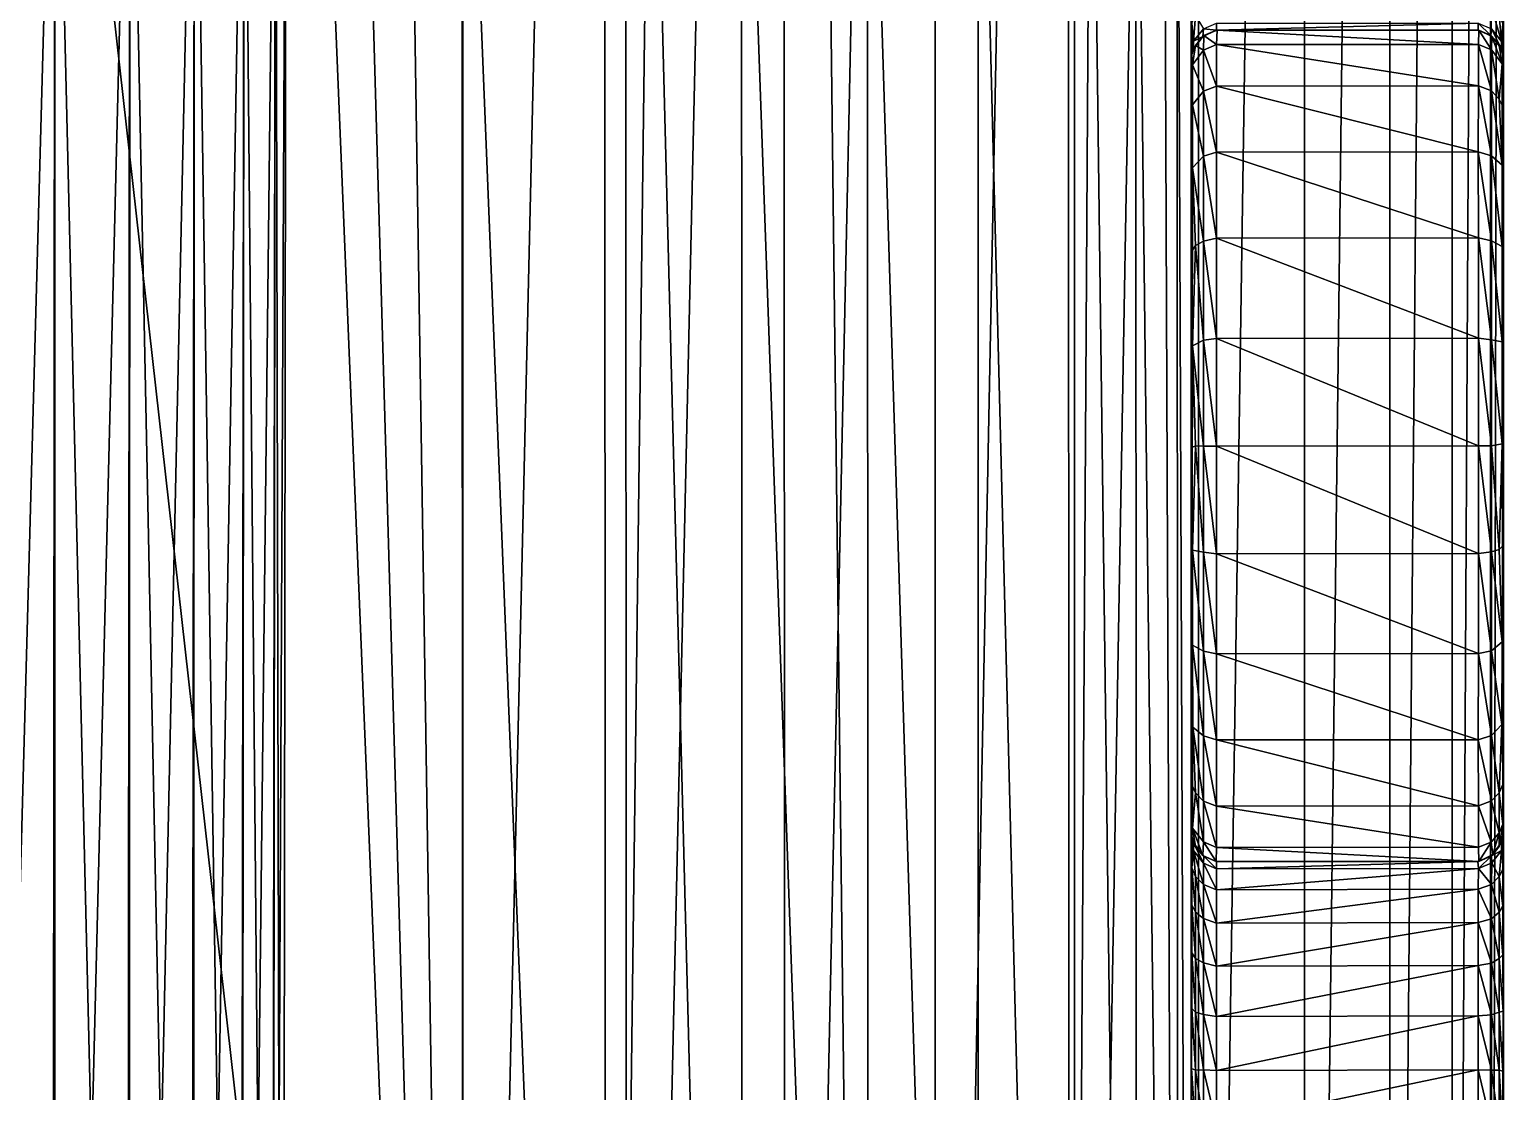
# Model space of a CAD drawing. Extents: x 1024.23 to 1033.17, y -779.2 to -772.4.
# Drawn here: x 1031.753 to 1033.17, y -777.221 to -776.2 of the extents above; entities that cross this region are included whole.
import ezdxf

# ---------------------------------------------------------------- set-up
doc = ezdxf.new("R2010")
doc.units = 0

msp = doc.modelspace()

# ---------------------------------------------------------------- linework, layer by layer
for points in [[(1032.168579, -772.423828, 5.699005), (1032.06543, -772.433716, 5.698344), (1032.170044, -779.170166, 5.699554)], [(1032.168579, -772.423828, 5.699005), (1032.170044, -779.170166, 5.699554), (1032.325806, -772.424988, 5.687001)], [(1032.325806, -772.424988, 5.687001), (1032.327148, -779.175659, 5.686722), (1032.478149, -772.424438, 5.650414)], [(1032.478149, -772.424438, 5.650414), (1032.327148, -779.175659, 5.686722), (1032.479492, -779.176147, 5.64992)], [(1032.478149, -772.424438, 5.650414), (1032.479492, -779.176147, 5.64992), (1032.623169, -772.4245, 5.590468)], [(1032.623169, -772.4245, 5.590468), (1032.479492, -779.176147, 5.64992), (1032.624268, -779.175354, 5.590033)], [(1032.623169, -772.4245, 5.590468), (1032.624268, -779.175354, 5.590033), (1032.757202, -772.424988, 5.508614)], [(1032.757202, -772.424988, 5.508614), (1032.758179, -779.175659, 5.507812), (1032.876221, -772.424133, 5.406785)], [(1032.876221, -772.424133, 5.406785), (1032.758179, -779.175659, 5.507812), (1032.877197, -779.176147, 5.405822)], [(1032.876221, -772.424133, 5.406785), (1032.877197, -779.176147, 5.405822), (1032.978271, -772.424683, 5.287683)], [(1033.060425, -772.424988, 5.15386), (1033.060913, -779.175842, 5.152732), (1033.120361, -772.424133, 5.009064)], [(1033.120361, -772.424133, 5.009064), (1033.060913, -779.175842, 5.152732), (1033.12085, -779.175903, 5.007745)], [(1033.120361, -772.424133, 5.009064), (1033.12085, -779.175903, 5.007745), (1033.157227, -772.424683, 4.856637)], [(1032.170044, -779.170166, 5.699554), (1032.06543, -772.433716, 5.698344), (1031.976685, -772.474915, 5.698992)], [(1032.325806, -772.424988, 5.687001), (1032.170044, -779.170166, 5.699554), (1032.327148, -779.175659, 5.686722)], [(1032.757202, -772.424988, 5.508614), (1032.624268, -779.175354, 5.590033), (1032.758179, -779.175659, 5.507812)], [(1032.978271, -772.424683, 5.287683), (1032.877197, -779.176147, 5.405822), (1032.979004, -779.175354, 5.286726)], [(1032.978271, -772.424683, 5.287683), (1032.979004, -779.175354, 5.286726), (1033.060425, -772.424988, 5.15386)], [(1033.060425, -772.424988, 5.15386), (1032.979004, -779.175354, 5.286726), (1033.060913, -779.175842, 5.152732)], [(1033.157227, -772.424683, 4.856637), (1033.12085, -779.175903, 5.007745), (1033.157471, -779.175354, 4.855422)], [(1033.157227, -772.424683, 4.856637), (1033.157471, -779.175354, 4.855422), (1033.170044, -772.430176, 4.699555)], [(1033.170044, -772.430176, 4.699555), (1033.157471, -779.175354, 4.855422), (1033.169922, -779.174377, 4.697008)], [(1033.169922, -779.174377, 4.697008), (1033.1698, -773.460022, 3.916914), (1033.170044, -772.430176, 4.699555)], [(1032.170044, -779.170166, 5.699554), (1031.976685, -772.474915, 5.698992), (1031.897217, -772.531799, 5.698344)], [(1031.472534, -772.96637, 5.699553), (1032.170044, -779.170166, 5.699554), (1031.897217, -772.531799, 5.698344)], [(1031.472534, -772.96637, 5.699553), (1030.301636, -773.736206, 5.699123), (1032.170044, -779.170166, 5.699554)], [(1033.169922, -779.174377, 4.697008), (1033.1698, -776.00177, 3.924861), (1033.1698, -773.460022, 3.916914)], [(1032.170044, -779.170166, 5.699554), (1030.301636, -773.736206, 5.699123), (1030.256958, -773.79657, 5.699544)], [(1030.256958, -773.79657, 5.699544), (1030.193237, -773.819092, 5.699111), (1032.170044, -779.170166, 5.699554)], [(1032.170044, -779.170166, 5.699554), (1030.193237, -773.819092, 5.699111), (1025.232544, -779.174194, 5.699508)], [(1032.170044, -779.176392, 5.40015), (1025.230103, -779.17572, 5.399903), (1032.170044, -775.750183, 5.399554)], [(1032.170044, -775.750183, 5.399554), (1025.230103, -779.17572, 5.399903), (1025.230103, -775.750183, 5.399554)], [(1032.170044, -779.176392, 5.40015), (1032.170044, -775.750183, 5.399554), (1032.307007, -779.175354, 5.386344)], [(1032.307007, -779.175354, 5.386344), (1032.170044, -775.750183, 5.399554), (1032.306519, -775.750183, 5.386104)], [(1032.307007, -779.175354, 5.386344), (1032.306519, -775.750183, 5.386104), (1032.350342, -775.750183, 5.372836)], [(1032.307007, -779.175354, 5.386344), (1032.350342, -775.750183, 5.372836), (1032.438599, -779.176147, 5.346529)], [(1032.438599, -779.176147, 5.346529), (1032.350342, -775.750183, 5.372836), (1032.437866, -775.750183, 5.34627)], [(1032.438599, -779.176147, 5.346529), (1032.437866, -775.750183, 5.34627), (1032.55957, -779.175659, 5.281606)], [(1032.55957, -779.175659, 5.281606), (1032.437866, -775.750183, 5.34627), (1032.518555, -775.750183, 5.303131)], [(1032.55957, -779.175659, 5.281606), (1032.518555, -775.750183, 5.303131), (1032.558838, -775.750183, 5.281583)], [(1032.55957, -779.175659, 5.281606), (1032.558838, -775.750183, 5.281583), (1032.665649, -779.175903, 5.194431)], [(1032.665649, -779.175903, 5.194431), (1032.558838, -775.750183, 5.281583), (1032.665039, -775.750183, 5.19453)], [(1032.665649, -779.175903, 5.194431), (1032.665039, -775.750183, 5.19453), (1032.752563, -779.175354, 5.08829)], [(1032.752563, -779.175354, 5.08829), (1032.665039, -775.750183, 5.19453), (1032.751953, -775.750183, 5.088454)], [(1032.752563, -779.175354, 5.08829), (1032.751953, -775.750183, 5.088454), (1032.77356, -775.750183, 5.048143)], [(1032.752563, -779.175354, 5.08829), (1032.77356, -775.750183, 5.048143), (1032.817383, -779.176147, 4.967124)], [(1032.817383, -779.176147, 4.967124), (1032.77356, -775.750183, 5.048143), (1032.816772, -775.750183, 4.967433)], [(1032.817383, -779.176147, 4.967124), (1032.816772, -775.750183, 4.967433), (1032.857056, -779.175659, 4.835631)], [(1032.857056, -779.175659, 4.835631), (1032.816772, -775.750183, 4.967433), (1032.843262, -775.750183, 4.879859)], [(1032.857056, -779.175659, 4.835631), (1032.843262, -775.750183, 4.879859), (1032.856567, -775.750183, 4.836118)], [(1032.857056, -779.175659, 4.835631), (1032.856567, -775.750183, 4.836118), (1032.869995, -779.170166, 4.699555)], [(1032.869995, -779.170166, 4.699555), (1032.856567, -775.750183, 4.836118), (1032.869995, -775.750183, 4.699555)], [(1032.869995, -779.170166, 4.699555), (1032.869995, -775.750183, 4.699555), (1032.870239, -777.198608, 3.924685)], [(1032.870239, -777.198608, 3.924685), (1032.869995, -775.750183, 4.699555), (1032.870483, -776.111206, 3.894439)], [(1031.699951, -778.650146, 3.799557), (1031.699951, -775.800171, 3.799557), (1031.77771, -775.800171, 3.809779)], [(1031.699951, -778.650146, 3.799557), (1031.77771, -775.800171, 3.809779), (1031.777954, -778.698547, 3.81368)], [(1031.775391, -778.698547, 4.386133), (1031.77771, -775.800171, 4.389334), (1031.699951, -775.800171, 4.399556)], [(1031.775391, -778.698547, 4.386133), (1031.699951, -775.800171, 4.399556), (1031.699951, -778.650146, 4.399556)], [(1031.847046, -778.698547, 4.356856), (1031.77771, -775.800171, 4.389334), (1031.775391, -778.698547, 4.386133)], [(1031.777954, -778.698547, 3.81368), (1031.77771, -775.800171, 3.809779), (1031.849976, -775.800171, 3.839749)], [(1031.847046, -778.698547, 4.356856), (1031.849976, -775.800171, 4.359364), (1031.77771, -775.800171, 4.389334)], [(1031.777954, -778.698547, 3.81368), (1031.849976, -775.800171, 3.839749), (1031.849365, -778.698547, 3.843609)], [(1031.908569, -778.698547, 4.310046), (1031.849976, -775.800171, 4.359364), (1031.847046, -778.698547, 4.356856)], [(1031.849365, -778.698547, 3.843609), (1031.849976, -775.800171, 3.839749), (1031.912109, -775.800171, 3.887425)], [(1031.849365, -778.698547, 3.843609), (1031.912109, -775.800171, 3.887425), (1031.910522, -778.698547, 3.890982)], [(1031.908569, -778.698547, 4.310046), (1031.912109, -775.800171, 4.311688), (1031.849976, -775.800171, 4.359364)], [(1031.955933, -778.698547, 4.24889), (1031.912109, -775.800171, 4.311688), (1031.908569, -778.698547, 4.310046)], [(1031.910522, -778.698547, 3.890982), (1031.912109, -775.800171, 3.887425), (1031.959839, -775.800171, 3.949557)], [(1031.910522, -778.698547, 3.890982), (1031.959839, -775.800171, 3.949557), (1031.957275, -778.698547, 3.952565)], [(1031.955933, -778.698547, 4.24889), (1031.959839, -775.800171, 4.249556), (1031.912109, -775.800171, 4.311688)], [(1031.98584, -778.698547, 4.177557), (1031.959839, -775.800171, 4.249556), (1031.955933, -778.698547, 4.24889)], [(1031.957275, -778.698547, 3.952565), (1031.959839, -775.800171, 3.949557), (1031.989746, -775.800171, 4.021911)], [(1031.957275, -778.698547, 3.952565), (1031.989746, -775.800171, 4.021911), (1031.986572, -778.698547, 4.024168)], [(1031.98584, -778.698547, 4.177557), (1031.989746, -775.800171, 4.177203), (1031.959839, -775.800171, 4.249556)], [(1031.996338, -778.698547, 4.100909), (1031.989746, -775.800171, 4.177203), (1031.98584, -778.698547, 4.177557)], [(1031.986572, -778.698547, 4.024168), (1031.989746, -775.800171, 4.021911), (1032, -775.800171, 4.099556)], [(1031.986572, -778.698547, 4.024168), (1032, -775.800171, 4.099556), (1031.996338, -778.698547, 4.100909)], [(1031.996338, -778.698547, 4.100909), (1032, -775.800171, 4.099556), (1031.989746, -775.800171, 4.177203)], [(1033.169556, -777.143372, 3.916535), (1033.169434, -777.089172, 3.893895), (1033.1698, -776.00177, 3.924861)], [(1033.169434, -777.089172, 3.893895), (1033.169434, -777.042664, 3.85854), (1033.1698, -776.00177, 3.924861)], [(1033.1698, -776.00177, 3.924861), (1033.169434, -777.042664, 3.85854), (1033.169556, -777.006531, 3.812813)], [(1033.1698, -776.00177, 3.924861), (1033.169556, -777.006531, 3.812813), (1033.169556, -776.059448, 3.91587)], [(1033.169556, -777.143372, 3.916535), (1033.1698, -776.00177, 3.924861), (1033.169922, -779.174377, 4.697008)], [(1033.169556, -776.059448, 3.91587), (1033.170044, -776.974792, 3.747284), (1033.169434, -776.112976, 3.892862)], [(1033.169556, -776.059448, 3.91587), (1033.169556, -777.006531, 3.812813), (1033.170044, -776.974792, 3.747284)], [(1032.870483, -776.111206, 3.894439), (1032.870605, -776.157654, 3.85854), (1032.870239, -777.198608, 3.924685)], [(1033.169434, -776.112976, 3.892862), (1033.170044, -776.974792, 3.747284), (1033.169434, -776.15918, 3.857082)], [(1032.870239, -777.198608, 3.924685), (1032.870605, -776.157654, 3.85854), (1032.870483, -776.193787, 3.812813)], [(1033.170044, -776.974792, 3.747284), (1033.169434, -776.194519, 3.810566), (1033.169434, -776.15918, 3.857082)], [(1032.87207, -776.210938, 3.757059), (1032.870483, -776.193787, 3.812813), (1032.874023, -776.186401, 3.807057)], [(1032.87207, -776.210938, 3.757059), (1032.874023, -776.186401, 3.807057), (1032.881592, -776.199097, 3.75305)], [(1033.166016, -776.186401, 3.807057), (1033.167969, -776.211426, 3.755152), (1033.158447, -776.178711, 3.802413)], [(1033.158447, -776.178711, 3.802413), (1033.167969, -776.211426, 3.755152), (1033.158447, -776.199219, 3.752708)], [(1033.169434, -776.194519, 3.810566), (1033.167969, -776.211426, 3.755152), (1033.166016, -776.186401, 3.807057)], [(1032.870483, -777.140869, 3.91587), (1032.870483, -776.193787, 3.812813), (1032.869995, -776.225586, 3.747293)], [(1032.869995, -776.225586, 3.747293), (1032.870483, -776.193787, 3.812813), (1032.87207, -776.210938, 3.757059)], [(1032.870239, -777.198608, 3.924685), (1032.870483, -776.193787, 3.812813), (1032.870483, -777.140869, 3.91587)], [(1032.871826, -776.219238, 3.699571), (1032.87207, -776.210938, 3.757059), (1032.881104, -776.206604, 3.699559)], [(1032.874023, -776.215149, 1.93956), (1032.871826, -776.219238, 3.699571), (1032.881104, -776.206604, 3.699559)], [(1032.881104, -776.206604, 3.699559), (1032.87207, -776.210938, 3.757059), (1032.881592, -776.199097, 3.75305)], [(1032.874023, -776.215149, 1.93956), (1032.881104, -776.206604, 3.699559), (1032.882202, -776.20575, 1.939562)], [(1032.882202, -776.20575, 1.939562), (1032.881592, -776.219666, 1.83742), (1032.874023, -776.215149, 1.93956)], [(1032.881104, -776.206604, 3.699559), (1032.881592, -776.199097, 3.75305), (1032.894165, -776.200623, 3.69898)], [(1032.882202, -776.20575, 1.939562), (1032.881104, -776.206604, 3.699559), (1032.894165, -776.200623, 3.69898)], [(1032.894165, -776.200623, 3.69898), (1032.881592, -776.199097, 3.75305), (1032.894287, -776.193909, 3.751015)], [(1032.882202, -776.20575, 1.939562), (1032.894165, -776.214294, 1.83599), (1032.881592, -776.219666, 1.83742)], [(1032.882202, -776.20575, 1.939562), (1032.894165, -776.200623, 3.69898), (1032.894775, -776.2005, 1.93956)], [(1032.894775, -776.2005, 1.93956), (1032.894165, -776.214294, 1.83599), (1032.882202, -776.20575, 1.939562)], [(1032.894287, -776.193909, 3.751015), (1033.145752, -776.193665, 3.751856), (1032.894165, -776.200623, 3.69898)], [(1032.894165, -776.200623, 3.69898), (1033.145752, -776.193665, 3.751856), (1033.14563, -776.200562, 3.700145)], [(1033.14563, -776.200562, 3.700145), (1032.894775, -776.2005, 1.93956), (1032.894165, -776.200623, 3.69898)], [(1032.894775, -776.2005, 1.93956), (1033.145874, -776.214172, 1.836304), (1032.894165, -776.214294, 1.83599)], [(1033.14624, -776.200684, 1.93956), (1032.894775, -776.2005, 1.93956), (1033.14563, -776.200562, 3.700145)], [(1032.894775, -776.2005, 1.93956), (1033.14624, -776.200684, 1.93956), (1033.145874, -776.214172, 1.836304)], [(1033.145752, -776.193665, 3.751856), (1033.157837, -776.20575, 3.699558), (1033.14563, -776.200562, 3.700145)], [(1033.14624, -776.200684, 1.93956), (1033.14563, -776.200562, 3.700145), (1033.157837, -776.20575, 3.699558)], [(1033.158447, -776.199219, 3.752708), (1033.157837, -776.20575, 3.699558), (1033.145752, -776.193665, 3.751856)], [(1033.145874, -776.214172, 1.836304), (1033.14624, -776.200684, 1.93956), (1033.158447, -776.219543, 1.837764)], [(1033.14624, -776.200684, 1.93956), (1033.157837, -776.20575, 3.699558), (1033.158936, -776.206604, 1.939561)], [(1033.158447, -776.219543, 1.837764), (1033.14624, -776.200684, 1.93956), (1033.158936, -776.206604, 1.939561)], [(1033.158447, -776.199219, 3.752708), (1033.167725, -776.217957, 3.699566), (1033.157837, -776.20575, 3.699558)], [(1033.158936, -776.206604, 1.939561), (1033.157837, -776.20575, 3.699558), (1033.167725, -776.217957, 3.699566)], [(1033.167969, -776.211426, 3.755152), (1033.167725, -776.217957, 3.699566), (1033.158447, -776.199219, 3.752708)], [(1033.158447, -776.219543, 1.837764), (1033.158936, -776.206604, 1.939561), (1033.168823, -776.232727, 1.843152)], [(1033.158936, -776.206604, 1.939561), (1033.167725, -776.217957, 3.699566), (1033.166016, -776.215149, 1.93956)], [(1033.168823, -776.232727, 1.843152), (1033.158936, -776.206604, 1.939561), (1033.166016, -776.215149, 1.93956)], [(1033.169434, -776.194519, 3.810566), (1033.170044, -776.227173, 3.743425), (1033.167969, -776.211426, 3.755152)], [(1033.170044, -776.974792, 3.747284), (1033.170044, -776.227173, 3.743425), (1033.169434, -776.194519, 3.810566)], [(1032.871826, -776.219238, 3.699571), (1032.869995, -776.225586, 3.747293), (1032.87207, -776.210938, 3.757059)], [(1032.870605, -776.223877, 1.939565), (1032.869995, -776.225586, 3.747293), (1032.871826, -776.219238, 3.699571)], [(1032.870605, -776.223877, 1.939565), (1032.871826, -776.219238, 3.699571), (1032.874023, -776.215149, 1.93956)], [(1032.874023, -776.215149, 1.93956), (1032.871216, -776.233765, 1.839331), (1032.870605, -776.223877, 1.939565)], [(1032.874023, -776.215149, 1.93956), (1032.881592, -776.219666, 1.83742), (1032.871216, -776.233765, 1.839331)], [(1032.881592, -776.219666, 1.83742), (1032.881592, -776.259033, 1.742417), (1032.871216, -776.233765, 1.839331)], [(1032.894165, -776.214294, 1.83599), (1032.894165, -776.254211, 1.73964), (1032.881592, -776.219666, 1.83742)], [(1032.881592, -776.219666, 1.83742), (1032.894165, -776.254211, 1.73964), (1032.881592, -776.259033, 1.742417)], [(1032.894165, -776.214294, 1.83599), (1033.145874, -776.214172, 1.836304), (1033.145874, -776.254028, 1.739922)], [(1032.894165, -776.214294, 1.83599), (1033.145874, -776.254028, 1.739922), (1032.894165, -776.254211, 1.73964)], [(1033.145874, -776.254028, 1.739922), (1033.145874, -776.214172, 1.836304), (1033.158447, -776.25885, 1.742727)], [(1033.158447, -776.25885, 1.742727), (1033.145874, -776.214172, 1.836304), (1033.158447, -776.219543, 1.837764)], [(1033.158447, -776.25885, 1.742727), (1033.158447, -776.219543, 1.837764), (1033.166016, -776.266724, 1.747061)], [(1033.166016, -776.266724, 1.747061), (1033.158447, -776.219543, 1.837764), (1033.168823, -776.232727, 1.843152)], [(1033.166016, -776.215149, 1.93956), (1033.167725, -776.217957, 3.699566), (1033.169556, -776.224548, 1.939569)], [(1033.168823, -776.232727, 1.843152), (1033.166016, -776.215149, 1.93956), (1033.169556, -776.224548, 1.939569)], [(1033.167969, -776.211426, 3.755152), (1033.170044, -776.227173, 3.743425), (1033.167725, -776.217957, 3.699566)], [(1033.169556, -776.224548, 1.939569), (1033.167725, -776.217957, 3.699566), (1033.170044, -776.227173, 3.743425)], [(1032.870605, -776.223877, 1.939565), (1032.870117, -776.974365, 1.939577), (1032.869995, -776.225586, 3.747293)], [(1032.869995, -776.225586, 3.747293), (1032.869995, -776.973145, 3.743425), (1032.870605, -777.005798, 3.810566)], [(1032.869995, -776.225586, 3.747293), (1032.870605, -777.005798, 3.810566), (1032.870605, -777.041138, 3.857082)], [(1032.870483, -777.140869, 3.91587), (1032.869995, -776.225586, 3.747293), (1032.870605, -777.087341, 3.892862)], [(1032.870605, -777.087341, 3.892862), (1032.869995, -776.225586, 3.747293), (1032.870605, -777.041138, 3.857082)], [(1032.869995, -776.225586, 3.747293), (1032.870117, -776.974365, 1.939577), (1032.869995, -776.973145, 3.743425)], [(1032.870605, -776.223877, 1.939565), (1032.871216, -776.233765, 1.839331), (1032.870117, -776.974365, 1.939577)], [(1032.870117, -776.974365, 1.939577), (1032.871216, -776.233765, 1.839331), (1032.871216, -776.272156, 1.74791)], [(1032.871216, -776.233765, 1.839331), (1032.881592, -776.259033, 1.742417), (1032.871216, -776.272156, 1.74791)], [(1033.166016, -776.266724, 1.747061), (1033.168823, -776.232727, 1.843152), (1033.169434, -776.273865, 1.752357)], [(1033.1698, -776.973572, 1.936853), (1033.168823, -776.232727, 1.843152), (1033.169556, -776.224548, 1.939569)], [(1033.169434, -776.273865, 1.752357), (1033.168823, -776.232727, 1.843152), (1033.1698, -776.973572, 1.936853)], [(1033.1698, -776.973572, 1.936853), (1033.169556, -776.224548, 1.939569), (1033.170044, -776.974792, 3.747284)], [(1033.170044, -776.974792, 3.747284), (1033.169556, -776.224548, 1.939569), (1033.170044, -776.227173, 3.743425)], [(1032.881592, -776.259033, 1.742417), (1032.881592, -776.321716, 1.66085), (1032.871216, -776.272156, 1.74791)], [(1032.894165, -776.254211, 1.73964), (1032.894165, -776.317749, 1.656915), (1032.881592, -776.259033, 1.742417)], [(1032.881592, -776.259033, 1.742417), (1032.894165, -776.317749, 1.656915), (1032.881592, -776.321716, 1.66085)], [(1032.894165, -776.254211, 1.73964), (1033.145874, -776.254028, 1.739922), (1033.145752, -776.317566, 1.657144)], [(1032.894165, -776.254211, 1.73964), (1033.145752, -776.317566, 1.657144), (1032.894165, -776.317749, 1.656915)], [(1033.145752, -776.317566, 1.657144), (1033.145874, -776.254028, 1.739922), (1033.158447, -776.321472, 1.661101)], [(1033.158447, -776.321472, 1.661101), (1033.145874, -776.254028, 1.739922), (1033.158447, -776.25885, 1.742727)], [(1033.158447, -776.321472, 1.661101), (1033.158447, -776.25885, 1.742727), (1033.168823, -776.330139, 1.672345)], [(1033.168823, -776.330139, 1.672345), (1033.158447, -776.25885, 1.742727), (1033.166016, -776.266724, 1.747061)], [(1032.870117, -776.974365, 1.939577), (1032.871216, -776.272156, 1.74791), (1032.871216, -776.333008, 1.669549)], [(1032.871216, -776.272156, 1.74791), (1032.881592, -776.321716, 1.66085), (1032.871216, -776.333008, 1.669549)], [(1033.168823, -776.330139, 1.672345), (1033.166016, -776.266724, 1.747061), (1033.169434, -776.273865, 1.752357)], [(1033.1698, -776.973572, 1.936853), (1033.168823, -776.330139, 1.672345), (1033.169434, -776.273865, 1.752357)], [(1032.894165, -776.317749, 1.656915), (1032.894165, -776.400513, 1.593451), (1032.881592, -776.321716, 1.66085)], [(1032.894165, -776.317749, 1.656915), (1033.145752, -776.317566, 1.657144), (1033.145874, -776.400269, 1.593614)], [(1032.894165, -776.317749, 1.656915), (1033.145874, -776.400269, 1.593614), (1032.894165, -776.400513, 1.593451)], [(1033.145874, -776.400269, 1.593614), (1033.145752, -776.317566, 1.657144), (1033.158447, -776.403076, 1.598456)], [(1033.158447, -776.403076, 1.598456), (1033.145752, -776.317566, 1.657144), (1033.158447, -776.321472, 1.661101)], [(1032.871216, -776.333008, 1.669549), (1032.870605, -776.412964, 1.61325), (1032.870117, -776.974365, 1.939577)], [(1032.871216, -776.333008, 1.669549), (1032.874023, -776.407654, 1.606141), (1032.870605, -776.412964, 1.61325)], [(1032.881592, -776.321716, 1.66085), (1032.881592, -776.403381, 1.598277), (1032.871216, -776.333008, 1.669549)], [(1032.871216, -776.333008, 1.669549), (1032.881592, -776.403381, 1.598277), (1032.874023, -776.407654, 1.606141)], [(1032.881592, -776.321716, 1.66085), (1032.894165, -776.400513, 1.593451), (1032.881592, -776.403381, 1.598277)], [(1033.158447, -776.403076, 1.598456), (1033.158447, -776.321472, 1.661101), (1033.168823, -776.408508, 1.611565)], [(1033.168823, -776.408508, 1.611565), (1033.158447, -776.321472, 1.661101), (1033.168823, -776.330139, 1.672345)], [(1033.1698, -776.973572, 1.936853), (1033.168823, -776.408508, 1.611565), (1033.168823, -776.330139, 1.672345)], [(1032.881592, -776.403381, 1.598277), (1032.881592, -776.498352, 1.55896), (1032.874023, -776.407654, 1.606141)], [(1032.894165, -776.400513, 1.593451), (1032.894165, -776.496948, 1.553575), (1032.881592, -776.403381, 1.598277)], [(1032.881592, -776.403381, 1.598277), (1032.894165, -776.496948, 1.553575), (1032.881592, -776.498352, 1.55896)], [(1032.894165, -776.400513, 1.593451), (1033.145874, -776.400269, 1.593614), (1033.145874, -776.496582, 1.553659)], [(1032.894165, -776.400513, 1.593451), (1033.145874, -776.496582, 1.553659), (1032.894165, -776.496948, 1.553575)], [(1033.145874, -776.496582, 1.553659), (1033.145874, -776.400269, 1.593614), (1033.158447, -776.498047, 1.559053)], [(1033.158447, -776.498047, 1.559053), (1033.145874, -776.400269, 1.593614), (1033.158447, -776.403076, 1.598456)], [(1033.158447, -776.498047, 1.559053), (1033.158447, -776.403076, 1.598456), (1033.168823, -776.499939, 1.573139)], [(1033.168823, -776.499939, 1.573139), (1033.158447, -776.403076, 1.598456), (1033.168823, -776.408508, 1.611565)], [(1032.870117, -776.974365, 1.939577), (1032.870605, -776.412964, 1.61325), (1032.871216, -776.503784, 1.572116)], [(1032.874023, -776.407654, 1.606141), (1032.871216, -776.503784, 1.572116), (1032.870605, -776.412964, 1.61325)], [(1032.874023, -776.407654, 1.606141), (1032.881592, -776.498352, 1.55896), (1032.871216, -776.503784, 1.572116)], [(1033.168823, -776.499939, 1.573139), (1033.168823, -776.408508, 1.611565), (1033.1698, -776.973572, 1.936853)], [(1032.870117, -776.974365, 1.939577), (1032.871216, -776.503784, 1.572116), (1032.870361, -776.601624, 1.564203)], [(1032.871216, -776.503784, 1.572116), (1032.874023, -776.600159, 1.554561), (1032.870361, -776.601624, 1.564203)], [(1032.881592, -776.498352, 1.55896), (1032.881592, -776.600403, 1.545581), (1032.871216, -776.503784, 1.572116)], [(1032.871216, -776.503784, 1.572116), (1032.881592, -776.600403, 1.545581), (1032.874023, -776.600159, 1.554561)], [(1032.894165, -776.496948, 1.553575), (1032.894165, -776.600342, 1.540002), (1032.881592, -776.498352, 1.55896)], [(1032.881592, -776.498352, 1.55896), (1032.894165, -776.600342, 1.540002), (1032.881592, -776.600403, 1.545581)], [(1032.894165, -776.496948, 1.553575), (1033.145874, -776.496582, 1.553659), (1033.145874, -776.599976, 1.540002)], [(1032.894165, -776.496948, 1.553575), (1033.145874, -776.599976, 1.540002), (1032.894165, -776.600342, 1.540002)], [(1033.145874, -776.599976, 1.540002), (1033.145874, -776.496582, 1.553659), (1033.158447, -776.599976, 1.545581)], [(1033.158447, -776.599976, 1.545581), (1033.145874, -776.496582, 1.553659), (1033.158447, -776.498047, 1.559053)], [(1033.158447, -776.599976, 1.545581), (1033.158447, -776.498047, 1.559053), (1033.168823, -776.598206, 1.559683)], [(1033.168823, -776.598206, 1.559683), (1033.158447, -776.498047, 1.559053), (1033.168823, -776.499939, 1.573139)], [(1033.1698, -776.973572, 1.936853), (1033.168823, -776.598206, 1.559683), (1033.168823, -776.499939, 1.573139)], [(1032.871216, -776.96759, 1.843152), (1032.870117, -776.974365, 1.939577), (1032.870361, -776.601624, 1.564203)], [(1032.874023, -776.600159, 1.554561), (1032.871216, -776.700378, 1.573139), (1032.870361, -776.601624, 1.564203)], [(1032.871216, -776.96759, 1.843152), (1032.870361, -776.601624, 1.564203), (1032.870361, -776.925964, 1.753125)], [(1032.870361, -776.925964, 1.753125), (1032.870361, -776.601624, 1.564203), (1032.871216, -776.700378, 1.573139)], [(1032.874023, -776.600159, 1.554561), (1032.881592, -776.702332, 1.559053), (1032.871216, -776.700378, 1.573139)], [(1032.881592, -776.600403, 1.545581), (1032.881592, -776.702332, 1.559053), (1032.874023, -776.600159, 1.554561)], [(1032.894165, -776.600342, 1.540002), (1032.894165, -776.703735, 1.553659), (1032.881592, -776.600403, 1.545581)], [(1032.881592, -776.600403, 1.545581), (1032.894165, -776.703735, 1.553659), (1032.881592, -776.702332, 1.559053)], [(1033.145874, -776.70343, 1.553575), (1032.894165, -776.600342, 1.540002), (1033.145874, -776.599976, 1.540002)], [(1033.145874, -776.70343, 1.553575), (1032.894165, -776.703735, 1.553659), (1032.894165, -776.600342, 1.540002)], [(1033.145874, -776.70343, 1.553575), (1033.145874, -776.599976, 1.540002), (1033.158447, -776.701965, 1.55896)], [(1033.158447, -776.701965, 1.55896), (1033.145874, -776.599976, 1.540002), (1033.158447, -776.599976, 1.545581)], [(1033.166016, -776.699829, 1.56768), (1033.158447, -776.599976, 1.545581), (1033.168823, -776.598206, 1.559683)], [(1033.158447, -776.701965, 1.55896), (1033.158447, -776.599976, 1.545581), (1033.166016, -776.699829, 1.56768)], [(1033.166016, -776.699829, 1.56768), (1033.168823, -776.598206, 1.559683), (1033.169678, -776.695923, 1.576622)], [(1033.1698, -776.973572, 1.936853), (1033.169678, -776.695923, 1.576622), (1033.168823, -776.598206, 1.559683)], [(1032.870361, -776.925964, 1.753125), (1032.871216, -776.700378, 1.573139), (1032.871216, -776.791809, 1.611565)], [(1032.881592, -776.702332, 1.559053), (1032.881592, -776.797302, 1.598456), (1032.871216, -776.700378, 1.573139)], [(1032.871216, -776.700378, 1.573139), (1032.881592, -776.797302, 1.598456), (1032.871216, -776.791809, 1.611565)], [(1032.894165, -776.703735, 1.553659), (1032.894165, -776.80011, 1.593614), (1032.881592, -776.702332, 1.559053)], [(1032.881592, -776.702332, 1.559053), (1032.894165, -776.80011, 1.593614), (1032.881592, -776.797302, 1.598456)], [(1033.158447, -776.796997, 1.598277), (1033.145874, -776.70343, 1.553575), (1033.158447, -776.701965, 1.55896)], [(1033.168823, -776.788391, 1.609589), (1033.158447, -776.701965, 1.55896), (1033.166016, -776.699829, 1.56768)], [(1033.158447, -776.796997, 1.598277), (1033.158447, -776.701965, 1.55896), (1033.168823, -776.788391, 1.609589)], [(1033.168823, -776.788391, 1.609589), (1033.166016, -776.699829, 1.56768), (1033.169678, -776.695923, 1.576622)], [(1033.169556, -776.924866, 1.750593), (1033.168823, -776.788391, 1.609589), (1033.169678, -776.695923, 1.576622)], [(1033.169556, -776.924866, 1.750593), (1033.169678, -776.695923, 1.576622), (1033.169434, -776.963623, 1.841809)], [(1033.169434, -776.963623, 1.841809), (1033.169678, -776.695923, 1.576622), (1033.1698, -776.973572, 1.936853)], [(1033.145874, -776.799805, 1.593451), (1032.894165, -776.703735, 1.553659), (1033.145874, -776.70343, 1.553575)], [(1033.145874, -776.799805, 1.593451), (1032.894165, -776.80011, 1.593614), (1032.894165, -776.703735, 1.553659)], [(1033.145874, -776.799805, 1.593451), (1033.145874, -776.70343, 1.553575), (1033.158447, -776.796997, 1.598277)], [(1032.871216, -776.791809, 1.611565), (1032.87146, -776.870361, 1.671683), (1032.870361, -776.925964, 1.753125)], [(1032.881592, -776.797302, 1.598456), (1032.881592, -776.878845, 1.661101), (1032.871216, -776.791809, 1.611565)], [(1032.871216, -776.791809, 1.611565), (1032.881592, -776.878845, 1.661101), (1032.87146, -776.870361, 1.671683)], [(1032.894165, -776.80011, 1.593614), (1032.894165, -776.882812, 1.657144), (1032.881592, -776.797302, 1.598456)], [(1032.881592, -776.797302, 1.598456), (1032.894165, -776.882812, 1.657144), (1032.881592, -776.878845, 1.661101)], [(1033.145752, -776.882568, 1.656915), (1032.894165, -776.80011, 1.593614), (1033.145874, -776.799805, 1.593451)], [(1033.145752, -776.882568, 1.656915), (1032.894165, -776.882812, 1.657144), (1032.894165, -776.80011, 1.593614)], [(1033.145752, -776.882568, 1.656915), (1033.145874, -776.799805, 1.593451), (1033.158447, -776.878601, 1.66085)], [(1033.158447, -776.878601, 1.66085), (1033.145874, -776.799805, 1.593451), (1033.158447, -776.796997, 1.598277)], [(1033.168457, -776.868042, 1.669346), (1033.158447, -776.796997, 1.598277), (1033.168823, -776.788391, 1.609589)], [(1033.158447, -776.878601, 1.66085), (1033.158447, -776.796997, 1.598277), (1033.168457, -776.868042, 1.669346)], [(1033.168457, -776.868042, 1.669346), (1033.168823, -776.788391, 1.609589), (1033.169556, -776.924866, 1.750593)], [(1032.87146, -776.870361, 1.671683), (1032.874023, -776.933533, 1.747061), (1032.870361, -776.925964, 1.753125)], [(1032.881592, -776.878845, 1.661101), (1032.881592, -776.941467, 1.742727), (1032.87146, -776.870361, 1.671683)], [(1032.87146, -776.870361, 1.671683), (1032.881592, -776.941467, 1.742727), (1032.874023, -776.933533, 1.747061)], [(1033.166016, -776.933533, 1.747061), (1033.158447, -776.878601, 1.66085), (1033.168457, -776.868042, 1.669346)], [(1033.166016, -776.933533, 1.747061), (1033.168457, -776.868042, 1.669346), (1033.169556, -776.924866, 1.750593)], [(1032.894165, -776.882812, 1.657144), (1032.894165, -776.946289, 1.739922), (1032.881592, -776.878845, 1.661101)], [(1032.881592, -776.878845, 1.661101), (1032.894165, -776.946289, 1.739922), (1032.881592, -776.941467, 1.742727)], [(1033.145874, -776.946106, 1.73964), (1032.894165, -776.882812, 1.657144), (1033.145752, -776.882568, 1.656915)], [(1033.145874, -776.946106, 1.73964), (1032.894165, -776.946289, 1.739922), (1032.894165, -776.882812, 1.657144)], [(1033.158447, -776.941223, 1.742417), (1033.145752, -776.882568, 1.656915), (1033.158447, -776.878601, 1.66085)], [(1033.145874, -776.946106, 1.73964), (1033.145752, -776.882568, 1.656915), (1033.158447, -776.941223, 1.742417)], [(1033.158447, -776.941223, 1.742417), (1033.158447, -776.878601, 1.66085), (1033.166016, -776.933533, 1.747061)], [(1032.874023, -776.933533, 1.747061), (1032.871216, -776.96759, 1.843152), (1032.870361, -776.925964, 1.753125)], [(1033.169434, -776.963623, 1.841809), (1033.166016, -776.933533, 1.747061), (1033.169556, -776.924866, 1.750593)], [(1032.874023, -776.933533, 1.747061), (1032.881592, -776.980774, 1.837764), (1032.871216, -776.96759, 1.843152)], [(1032.881592, -776.941467, 1.742727), (1032.881592, -776.980774, 1.837764), (1032.874023, -776.933533, 1.747061)], [(1032.894165, -776.946289, 1.739922), (1032.894165, -776.986145, 1.836304), (1032.881592, -776.941467, 1.742727)], [(1032.881592, -776.941467, 1.742727), (1032.894165, -776.986145, 1.836304), (1032.881592, -776.980774, 1.837764)], [(1033.158203, -776.980896, 1.83752), (1033.145874, -776.946106, 1.73964), (1033.158447, -776.941223, 1.742417)], [(1033.158203, -776.980896, 1.83752), (1033.158447, -776.941223, 1.742417), (1033.166016, -776.972046, 1.839915)], [(1033.166016, -776.972046, 1.839915), (1033.158447, -776.941223, 1.742417), (1033.166016, -776.933533, 1.747061)], [(1033.166016, -776.972046, 1.839915), (1033.166016, -776.933533, 1.747061), (1033.169434, -776.963623, 1.841809)], [(1033.145996, -776.985962, 1.835851), (1032.894165, -776.946289, 1.739922), (1033.145874, -776.946106, 1.73964)], [(1033.145996, -776.985962, 1.835851), (1032.894165, -776.986145, 1.836304), (1032.894165, -776.946289, 1.739922)], [(1033.145996, -776.985962, 1.835851), (1033.145874, -776.946106, 1.73964), (1033.158203, -776.980896, 1.83752)], [(1032.871216, -776.96759, 1.843152), (1032.874023, -776.985168, 1.93956), (1032.870117, -776.974365, 1.939577)], [(1032.881592, -776.980774, 1.837764), (1032.881104, -776.993713, 1.939561), (1032.871216, -776.96759, 1.843152)], [(1032.871216, -776.96759, 1.843152), (1032.881104, -776.993713, 1.939561), (1032.874023, -776.985168, 1.93956)], [(1033.166016, -776.985168, 1.939561), (1033.166016, -776.972046, 1.839915), (1033.169434, -776.963623, 1.841809)], [(1033.166016, -776.985168, 1.939561), (1033.169434, -776.963623, 1.841809), (1033.1698, -776.973572, 1.936853)], [(1032.870605, -777.005798, 3.810566), (1032.869995, -776.973145, 3.743425), (1032.87207, -776.988892, 3.755152)], [(1032.87207, -776.988892, 3.755152), (1032.869995, -776.973145, 3.743425), (1032.872314, -776.982361, 3.699566)], [(1032.870117, -776.974365, 1.939577), (1032.872314, -776.982361, 3.699566), (1032.869995, -776.973145, 3.743425)], [(1032.874023, -776.985168, 1.93956), (1032.872314, -776.982361, 3.699566), (1032.870117, -776.974365, 1.939577)], [(1032.87207, -776.988892, 3.755152), (1032.872314, -776.982361, 3.699566), (1032.881592, -777.001099, 3.752708)], [(1032.881592, -777.001099, 3.752708), (1032.872314, -776.982361, 3.699566), (1032.882202, -776.994568, 3.699558)], [(1032.881104, -776.993713, 1.939561), (1032.882202, -776.994568, 3.699558), (1032.872314, -776.982361, 3.699566)], [(1032.881104, -776.993713, 1.939561), (1032.872314, -776.982361, 3.699566), (1032.874023, -776.985168, 1.93956)], [(1032.881592, -776.980774, 1.837764), (1032.893799, -776.999634, 1.93956), (1032.881104, -776.993713, 1.939561)], [(1032.894165, -776.986145, 1.836304), (1032.893799, -776.999634, 1.93956), (1032.881592, -776.980774, 1.837764)], [(1033.14624, -776.999634, 1.939414), (1033.145996, -776.985962, 1.835851), (1033.158203, -776.980896, 1.83752)], [(1033.14624, -776.999634, 1.939414), (1033.158203, -776.980896, 1.83752), (1033.15979, -776.992981, 1.93939)], [(1033.15979, -776.992981, 1.93939), (1033.158203, -776.980896, 1.83752), (1033.166016, -776.972046, 1.839915)], [(1033.15979, -776.992981, 1.93939), (1033.168457, -776.980591, 3.701815), (1033.158447, -776.994263, 3.699451)], [(1033.168457, -776.980591, 3.701815), (1033.168091, -776.989075, 3.756796), (1033.158447, -776.994263, 3.699451)], [(1033.15979, -776.992981, 1.93939), (1033.166016, -776.972046, 1.839915), (1033.166016, -776.985168, 1.939561)], [(1033.166016, -776.985168, 1.939561), (1033.168457, -776.980591, 3.701815), (1033.15979, -776.992981, 1.93939)], [(1033.1698, -776.973572, 1.936853), (1033.168457, -776.980591, 3.701815), (1033.166016, -776.985168, 1.939561)], [(1033.168457, -776.980591, 3.701815), (1033.170044, -776.974792, 3.747284), (1033.168091, -776.989075, 3.756796)], [(1033.170044, -776.974792, 3.747284), (1033.169556, -777.006531, 3.812813), (1033.168091, -776.989075, 3.756796)], [(1033.170044, -776.974792, 3.747284), (1033.168457, -776.980591, 3.701815), (1033.1698, -776.973572, 1.936853)], [(1032.870605, -777.005798, 3.810566), (1032.87207, -776.988892, 3.755152), (1032.874023, -777.013977, 3.807057)], [(1032.874023, -777.013977, 3.807057), (1032.87207, -776.988892, 3.755152), (1032.881592, -777.021667, 3.802413)], [(1032.881592, -777.021667, 3.802413), (1032.87207, -776.988892, 3.755152), (1032.881592, -777.001099, 3.752708)], [(1032.893799, -776.999634, 1.93956), (1032.882202, -776.994568, 3.699558), (1032.881104, -776.993713, 1.939561)], [(1032.881592, -777.001099, 3.752708), (1032.882202, -776.994568, 3.699558), (1032.894287, -777.006653, 3.751856)], [(1032.894287, -777.006653, 3.751856), (1032.882202, -776.994568, 3.699558), (1032.894287, -776.999756, 3.700145)], [(1032.893799, -776.999634, 1.93956), (1032.894287, -776.999756, 3.700145), (1032.882202, -776.994568, 3.699558)], [(1033.14624, -776.999634, 1.939414), (1032.893799, -776.999634, 1.93956), (1032.894165, -776.986145, 1.836304)], [(1033.14624, -776.999634, 1.939414), (1032.894287, -776.999756, 3.700145), (1032.893799, -776.999634, 1.93956)], [(1033.14624, -776.999634, 1.939414), (1032.894165, -776.986145, 1.836304), (1033.145996, -776.985962, 1.835851)], [(1033.145386, -776.999634, 3.698789), (1032.894287, -776.999756, 3.700145), (1033.14624, -776.999634, 1.939414)], [(1033.145996, -777.006348, 3.751012), (1032.894287, -777.006653, 3.751856), (1033.145386, -776.999634, 3.698789)], [(1033.145386, -776.999634, 3.698789), (1032.894287, -777.006653, 3.751856), (1032.894287, -776.999756, 3.700145)], [(1033.14624, -776.999634, 1.939414), (1033.158447, -776.994263, 3.699451), (1033.145386, -776.999634, 3.698789)], [(1033.158447, -776.994263, 3.699451), (1033.145996, -777.006348, 3.751012), (1033.145386, -776.999634, 3.698789)], [(1033.158447, -776.994263, 3.699451), (1033.158691, -777.001038, 3.753071), (1033.145996, -777.006348, 3.751012)], [(1033.15979, -776.992981, 1.93939), (1033.158447, -776.994263, 3.699451), (1033.14624, -776.999634, 1.939414)], [(1033.158447, -776.994263, 3.699451), (1033.168091, -776.989075, 3.756796), (1033.158691, -777.001038, 3.753071)], [(1033.168091, -776.989075, 3.756796), (1033.166016, -777.013977, 3.807057), (1033.158691, -777.001038, 3.753071)], [(1033.168091, -776.989075, 3.756796), (1033.169556, -777.006531, 3.812813), (1033.166016, -777.013977, 3.807057)], [(1032.870605, -777.041138, 3.857082), (1032.870605, -777.005798, 3.810566), (1032.874023, -777.048157, 3.851585)], [(1032.874023, -777.048157, 3.851585), (1032.870605, -777.005798, 3.810566), (1032.874023, -777.013977, 3.807057)], [(1032.874023, -777.048157, 3.851585), (1032.874023, -777.013977, 3.807057), (1032.881592, -777.054382, 3.845109)], [(1032.881592, -777.054382, 3.845109), (1032.874023, -777.013977, 3.807057), (1032.881592, -777.021667, 3.802413)], [(1032.881592, -777.021667, 3.802413), (1032.881592, -777.001099, 3.752708), (1032.894287, -777.026794, 3.800154)], [(1032.894287, -777.026794, 3.800154), (1032.881592, -777.001099, 3.752708), (1032.894287, -777.006653, 3.751856)], [(1033.145752, -777.026306, 3.799402), (1032.894287, -777.026794, 3.800154), (1033.145996, -777.006348, 3.751012)], [(1033.145996, -777.006348, 3.751012), (1032.894287, -777.026794, 3.800154), (1032.894287, -777.006653, 3.751856)], [(1033.145996, -777.006348, 3.751012), (1033.158447, -777.02179, 3.802722), (1033.145752, -777.026306, 3.799402)], [(1033.158691, -777.001038, 3.753071), (1033.158447, -777.02179, 3.802722), (1033.145996, -777.006348, 3.751012)], [(1033.158691, -777.001038, 3.753071), (1033.166016, -777.013977, 3.807057), (1033.158447, -777.02179, 3.802722)], [(1033.166016, -777.013977, 3.807057), (1033.166016, -777.048157, 3.851585), (1033.158447, -777.02179, 3.802722)], [(1033.169556, -777.006531, 3.812813), (1033.169434, -777.042664, 3.85854), (1033.166016, -777.013977, 3.807057)], [(1033.166016, -777.013977, 3.807057), (1033.169434, -777.042664, 3.85854), (1033.166016, -777.048157, 3.851585)], [(1032.881592, -777.054382, 3.845109), (1032.881592, -777.021667, 3.802413), (1032.894287, -777.058777, 3.841599)], [(1032.894287, -777.058777, 3.841599), (1032.881592, -777.021667, 3.802413), (1032.894287, -777.026794, 3.800154)], [(1033.145752, -777.058167, 3.840983), (1032.894287, -777.058777, 3.841599), (1033.145752, -777.026306, 3.799402)], [(1033.145752, -777.026306, 3.799402), (1032.894287, -777.058777, 3.841599), (1032.894287, -777.026794, 3.800154)], [(1033.158447, -777.02179, 3.802722), (1033.158447, -777.054626, 3.845359), (1033.145752, -777.026306, 3.799402)], [(1033.145752, -777.026306, 3.799402), (1033.158447, -777.054626, 3.845359), (1033.145752, -777.058167, 3.840983)], [(1033.158447, -777.02179, 3.802722), (1033.166016, -777.048157, 3.851585), (1033.158447, -777.054626, 3.845359)], [(1032.870605, -777.087341, 3.892862), (1032.870605, -777.041138, 3.857082), (1032.874023, -777.092712, 3.885752)], [(1032.874023, -777.092712, 3.885752), (1032.870605, -777.041138, 3.857082), (1032.874023, -777.048157, 3.851585)], [(1032.874023, -777.092712, 3.885752), (1032.874023, -777.048157, 3.851585), (1032.881592, -777.097046, 3.877887)], [(1032.881592, -777.097046, 3.877887), (1032.874023, -777.048157, 3.851585), (1032.881592, -777.054382, 3.845109)], [(1032.881592, -777.097046, 3.877887), (1032.881592, -777.054382, 3.845109), (1032.894287, -777.100342, 3.873363)], [(1032.894287, -777.100342, 3.873363), (1032.881592, -777.054382, 3.845109), (1032.894287, -777.058777, 3.841599)], [(1033.158447, -777.054626, 3.845359), (1033.158447, -777.097351, 3.878066), (1033.145752, -777.058167, 3.840983)], [(1033.166016, -777.048157, 3.851585), (1033.166016, -777.092712, 3.885752), (1033.158447, -777.054626, 3.845359)], [(1033.158447, -777.054626, 3.845359), (1033.166016, -777.092712, 3.885752), (1033.158447, -777.097351, 3.878066)], [(1033.169434, -777.042664, 3.85854), (1033.169434, -777.089172, 3.893895), (1033.166016, -777.048157, 3.851585)], [(1033.166016, -777.048157, 3.851585), (1033.169434, -777.089172, 3.893895), (1033.166016, -777.092712, 3.885752)], [(1033.145752, -777.099548, 3.872928), (1032.894287, -777.100342, 3.873363), (1033.145752, -777.058167, 3.840983)], [(1033.145752, -777.058167, 3.840983), (1032.894287, -777.100342, 3.873363), (1032.894287, -777.058777, 3.841599)], [(1033.145752, -777.058167, 3.840983), (1033.158447, -777.097351, 3.878066), (1033.145752, -777.099548, 3.872928)], [(1032.870483, -777.140869, 3.91587), (1032.870605, -777.087341, 3.892862), (1032.874023, -777.144531, 3.907231)], [(1032.874023, -777.144531, 3.907231), (1032.870605, -777.087341, 3.892862), (1032.874023, -777.092712, 3.885752)], [(1032.874023, -777.144531, 3.907231), (1032.874023, -777.092712, 3.885752), (1032.881592, -777.146667, 3.898512)], [(1032.881592, -777.146667, 3.898512), (1032.874023, -777.092712, 3.885752), (1032.881592, -777.097046, 3.877887)], [(1032.881592, -777.146667, 3.898512), (1032.881592, -777.097046, 3.877887), (1032.894287, -777.148682, 3.893283)], [(1032.894287, -777.148682, 3.893283), (1032.881592, -777.097046, 3.877887), (1032.894287, -777.100342, 3.873363)], [(1033.158447, -777.097351, 3.878066), (1033.158447, -777.147034, 3.898604), (1033.145752, -777.099548, 3.872928)], [(1033.166016, -777.092712, 3.885752), (1033.166016, -777.144531, 3.907231), (1033.158447, -777.097351, 3.878066)], [(1033.158447, -777.097351, 3.878066), (1033.166016, -777.144531, 3.907231), (1033.158447, -777.147034, 3.898604)], [(1033.169434, -777.089172, 3.893895), (1033.169556, -777.143372, 3.916535), (1033.166016, -777.092712, 3.885752)], [(1033.166016, -777.092712, 3.885752), (1033.169556, -777.143372, 3.916535), (1033.166016, -777.144531, 3.907231)], [(1033.145752, -777.147888, 3.893057), (1032.894287, -777.148682, 3.893283), (1033.145752, -777.099548, 3.872928)], [(1033.145752, -777.099548, 3.872928), (1032.894287, -777.148682, 3.893283), (1032.894287, -777.100342, 3.873363)], [(1033.145752, -777.099548, 3.872928), (1033.158447, -777.147034, 3.898604), (1033.145752, -777.147888, 3.893057)], [(1032.870239, -777.198608, 3.924685), (1032.870483, -777.140869, 3.91587), (1032.874023, -777.200134, 3.914557)], [(1032.874023, -777.200134, 3.914557), (1032.870483, -777.140869, 3.91587), (1032.874023, -777.144531, 3.907231)], [(1032.874023, -777.200134, 3.914557), (1032.874023, -777.144531, 3.907231), (1032.881592, -777.199951, 3.905577)], [(1032.881592, -777.199951, 3.905577), (1032.874023, -777.144531, 3.907231), (1032.881592, -777.146667, 3.898512)], [(1032.881592, -777.199951, 3.905577), (1032.881592, -777.146667, 3.898512), (1032.894287, -777.200562, 3.9)], [(1032.894287, -777.200562, 3.9), (1032.881592, -777.146667, 3.898512), (1032.894287, -777.148682, 3.893283)], [(1033.145752, -777.199707, 3.9), (1032.894287, -777.200562, 3.9), (1033.145752, -777.147888, 3.893057)], [(1033.145752, -777.147888, 3.893057), (1032.894287, -777.200562, 3.9), (1032.894287, -777.148682, 3.893283)], [(1033.158447, -777.147034, 3.898604), (1033.158447, -777.200317, 3.905577), (1033.145752, -777.147888, 3.893057)], [(1033.145752, -777.147888, 3.893057), (1033.158447, -777.200317, 3.905577), (1033.145752, -777.199707, 3.9)], [(1033.166016, -777.144531, 3.907231), (1033.166016, -777.200134, 3.914557), (1033.158447, -777.147034, 3.898604)], [(1033.158447, -777.147034, 3.898604), (1033.166016, -777.200134, 3.914557), (1033.158447, -777.200317, 3.905577)], [(1033.169556, -777.143372, 3.916535), (1033.169434, -777.201233, 3.923361), (1033.166016, -777.144531, 3.907231)], [(1033.166016, -777.144531, 3.907231), (1033.169434, -777.201233, 3.923361), (1033.166016, -777.200134, 3.914557)], [(1033.169922, -779.174377, 4.697008), (1033.169434, -777.201233, 3.923361), (1033.169556, -777.143372, 3.916535)], [(1032.870239, -777.198608, 3.924685), (1032.870605, -777.25708, 3.916003), (1032.869995, -779.170166, 4.699555)], [(1032.870605, -777.25708, 3.916003), (1032.870239, -777.198608, 3.924685), (1032.874023, -777.255859, 3.907231)], [(1032.874023, -777.255859, 3.907231), (1032.870239, -777.198608, 3.924685), (1032.874023, -777.200134, 3.914557)], [(1032.881592, -777.253296, 3.898604), (1032.874023, -777.200134, 3.914557), (1032.881592, -777.199951, 3.905577)], [(1032.874023, -777.255859, 3.907231), (1032.874023, -777.200134, 3.914557), (1032.881592, -777.253296, 3.898604)], [(1032.881592, -777.253296, 3.898604), (1032.881592, -777.199951, 3.905577), (1032.894287, -777.252502, 3.893057)], [(1032.894287, -777.252502, 3.893057), (1032.881592, -777.199951, 3.905577), (1032.894287, -777.200562, 3.9)], [(1032.894287, -777.200562, 3.9), (1033.145752, -777.199707, 3.9), (1032.894287, -777.252502, 3.893057)], [(1032.894287, -777.252502, 3.893057), (1033.145752, -777.199707, 3.9), (1033.145752, -777.251648, 3.893283)], [(1033.158447, -777.200317, 3.905577), (1033.158447, -777.253662, 3.898512), (1033.145752, -777.199707, 3.9)], [(1033.145752, -777.199707, 3.9), (1033.158447, -777.253662, 3.898512), (1033.145752, -777.251648, 3.893283)], [(1033.166016, -777.200134, 3.914557), (1033.166016, -777.255859, 3.907231), (1033.158447, -777.200317, 3.905577)], [(1033.158447, -777.200317, 3.905577), (1033.166016, -777.255859, 3.907231), (1033.158447, -777.253662, 3.898512)], [(1033.169434, -777.201233, 3.923361), (1033.169434, -777.259033, 3.915469), (1033.166016, -777.200134, 3.914557)], [(1033.166016, -777.200134, 3.914557), (1033.169434, -777.259033, 3.915469), (1033.166016, -777.255859, 3.907231)], [(1033.169922, -779.174377, 4.697008), (1033.169434, -777.259033, 3.915469), (1033.169434, -777.201233, 3.923361)]]:
    msp.add_3dface(points)

doc.saveas('drawing.dxf')
